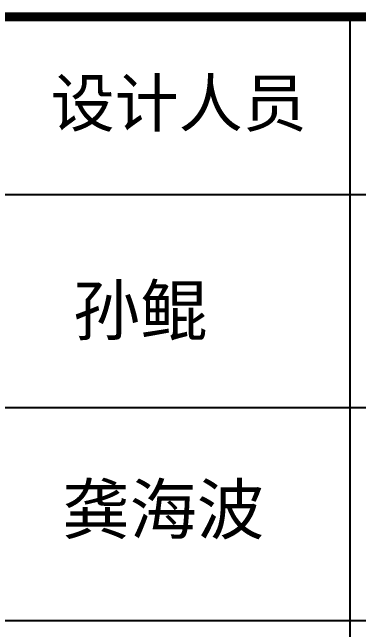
# Model space of a CAD drawing. Extents: x 69728788 to 149766163, y 20718153 to 43663798.
# Drawn here: x 74925193 to 74928101, y 21390026 to 21395219 of the extents above; entities that cross this region are included whole.
import ezdxf

# ---------------------------------------------------------------- set-up
doc = ezdxf.new("R2010")
doc.units = 0
doc.header["$LTSCALE"] = 1000
doc.header["$MEASUREMENT"] = 0
doc.layers.add('图框', color=253, linetype='CONTINUOUS')
doc.styles.add('STYLE-黑体', font='simhei.ttf')

msp = doc.modelspace()

# ---------------------------------------------------------------- linework, layer by layer
at = {"layer": '图框', "color": 0}
for p, q in [((74922055.1, 21393687.7), (74931068.9, 21393687.7)), ((74922055.1, 21393687.7), (74931068.9, 21393687.7)), ((74922055.1, 21391894.9), (74931068.9, 21391894.9)), ((74922055.1, 21390102.1), (74931068.9, 21390102.1))]:
    msp.add_line(p, q, dxfattribs=at)
at = {"layer": '图框', "color": 0, "const_width": 75}
msp.add_lwpolyline([(74922055.1, 21395181.7), (74931068.9, 21395181.7), (74931068.9, 21379942.9), (74922055.1, 21379942.9)], close=True, dxfattribs=at)
at = {"layer": '图框', "color": 0}
for points in [[(74928031.1, 21393687.7), (74928031.1, 21395181.7)], [(74928031.1, 21385022.5), (74928031.1, 21393687.7)]]:
    msp.add_lwpolyline(points, dxfattribs=at)

# ---------------------------------------------------------------- texts
at = {"layer": '图框', "color": 0, "style": 'STYLE-黑体'}
msp.add_text('设计人员', height=394.42, dxfattribs=at).set_placement((74925513.8, 21394259))
at = {"layer": '图框', "color": 4, "style": 'STYLE-黑体'}
for s, p in [('孙鲲', (74925701.3, 21392504.7)), ('龚海波', (74925612.7, 21390830.9))]:
    msp.add_text(s, height=414.14, dxfattribs=at).set_placement(p)

doc.saveas('drawing.dxf')
